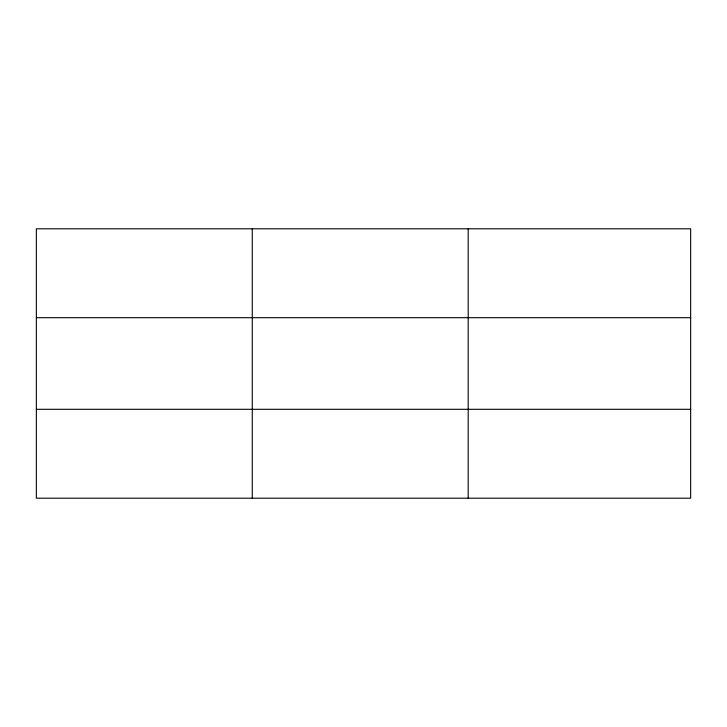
<?xml version="1.0" encoding="UTF-8"?>
<svg xmlns="http://www.w3.org/2000/svg" width="727" height="727" viewBox="0 0 727 727"><rect width="100%" height="100%" fill="white"/><g stroke="black" fill="none" stroke-linecap="round" stroke-linejoin="round"><path stroke-width="1.09" d="M252.269 498.204L252.269 228.796M468.188 498.204L468.188 228.796M690.65 409.301L690.65 498.204L36.35 498.204L36.35 228.796L690.65 228.796L690.65 409.301L36.35 409.301M36.35 317.699L690.65 317.699"/></g></svg>
